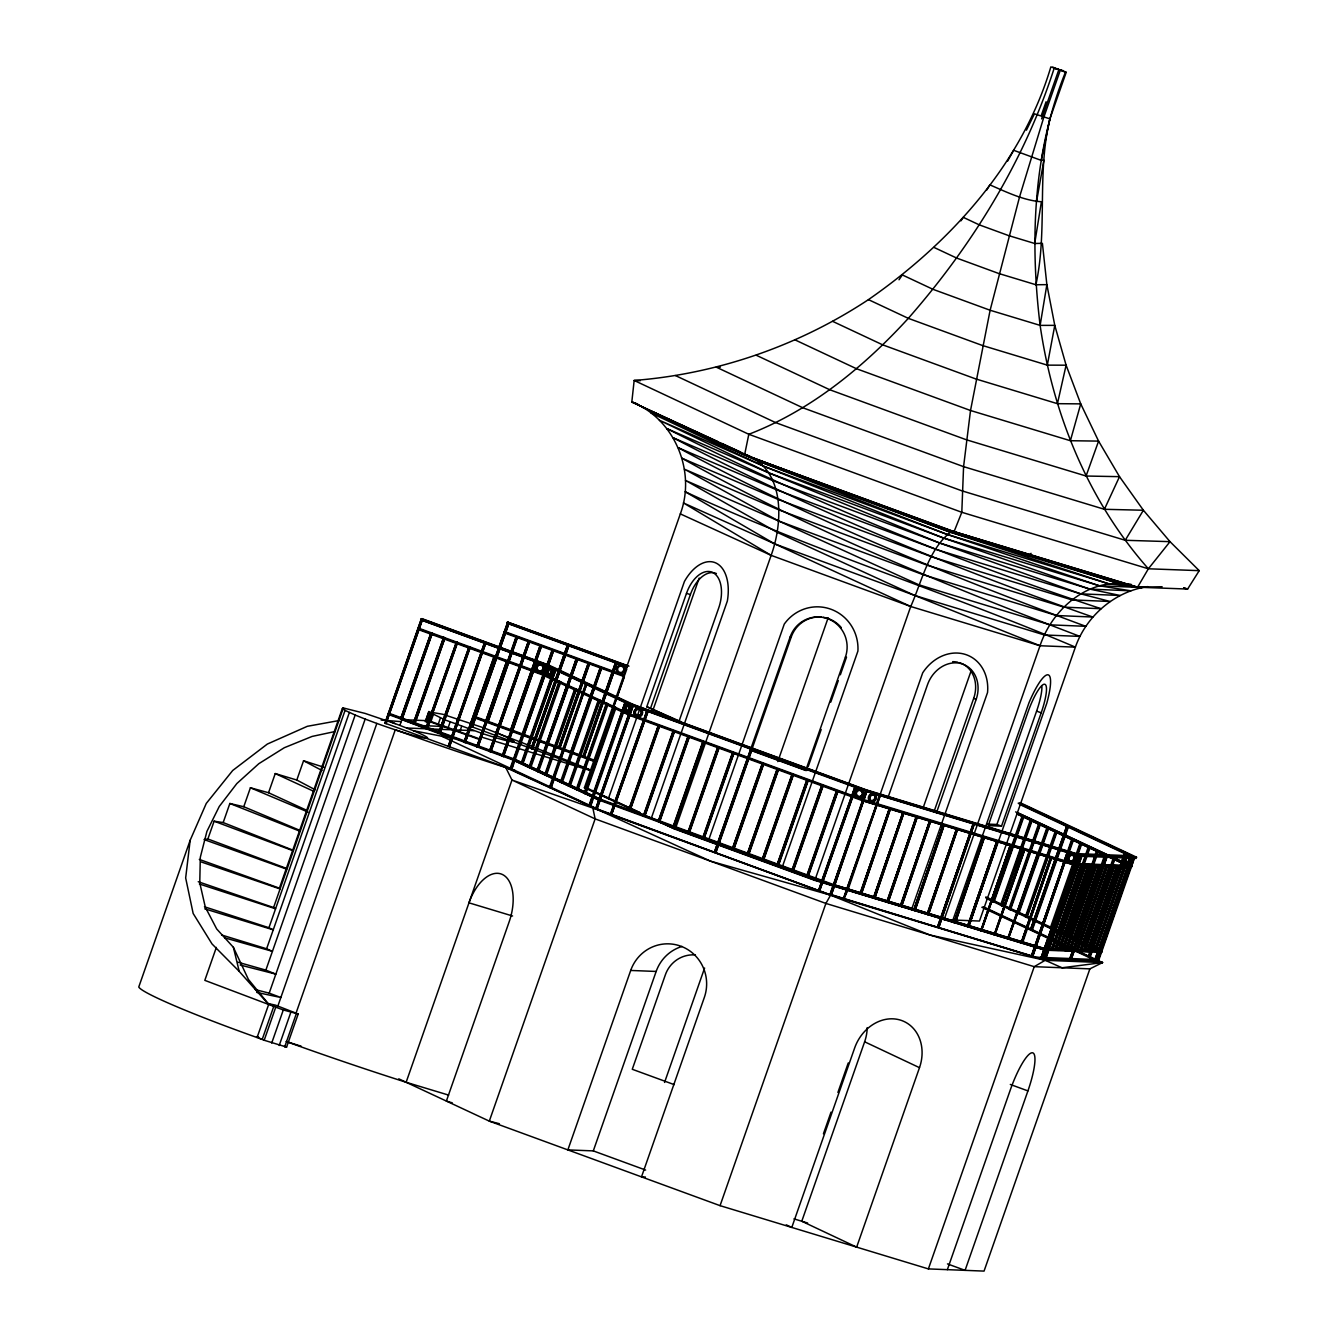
<?xml version="1.0" encoding="UTF-8"?>
<svg xmlns="http://www.w3.org/2000/svg" width="1338" height="1338" viewBox="0 0 1338 1338"><rect width="100%" height="100%" fill="white"/><g stroke="black" fill="none" stroke-linecap="round" stroke-linejoin="round"><path stroke-width="1.5" d="M342.411 708.32L279.425 888.164L280.094 888.967L200.884 861.839M1007.598 161.112L1013.652 150.291L1041.265 160.393L1049.895 118.865L1066.286 72.085L1050.848 66.9C1022.115 163.788 950.181 242.897 868.446 299.628C798.719 345.706 717.519 373.921 634.162 380.46L631.82 401.969L744.58 454.903L952.037 531.035L1137.584 587.198L1187.626 589.054L1199.233 570.657L1148.372 568.784C1088.446 501.081 1053.006 414.345 1040.128 325.385C1029.825 240.79 1033.153 152.03 1065.433 72.235L1052.789 67.151M1078.846 856.855L1078.277 859.464M190.163 840.247L185.664 877.945L193.157 913.469L212.04 943.959L239.218 971.388L268.654 1004.47L273.788 1006.343L262.198 1039.425L257.063 1037.552A139.52 9.249 19.3 0 1 138.767 986.992L190.163 840.247L206.269 803.436L232.712 770.487L267.332 744.062L307.339 726.3L339.451 720.48M513.641 741.503L511.651 741.653A45.174 2.994 19.3 0 1 482.232 733.458L445.019 719.911L428.628 711.816L442.627 714.241L483.085 727.638A45.174 2.994 19.3 0 1 513.809 741.185L511.651 741.653M934.008 247.43L956.72 258.083L998.934 273.554L1035.913 284.743C1047.771 230.103 1036.682 173.589 1049.895 118.865L1034.425 113.83L1026.413 130.187M960.968 220.82L963.26 217.341L979.182 224.817L1008.768 235.639L1034.692 243.483L1041.416 201.754C1023.486 200.483 1006.327 191.953 989.886 184.878L986.591 190.213M899.019 279.776L902.314 274.926L933.038 289.343L990.12 310.249L1040.128 325.385L1046.868 284.643L1042.402 243.349L1034.692 243.483M1129.489 863.646L1130.326 860.752M1036.482 201.938L1043.924 160.175L1041.265 160.393M868.446 299.628L908.318 318.344L982.427 345.488L1047.32 365.14L1054.779 325.368L1046.868 284.643L1035.913 284.743M832.637 321.354L882.745 344.87L975.87 378.972L1057.438 403.675L1066.102 365.19L1054.779 325.368L1040.128 325.385M795.14 339.936L856.504 368.736L970.518 410.498L1070.383 440.72L1080.736 403.875L1066.102 365.19L1047.32 365.14M985.855 896.912L1102.077 951.151L1101.626 952.422L1044.995 950.181L814.809 880.387L675.222 829.242L584.405 787.781L680.323 513.892C696.329 471.327 674.569 418.744 631.82 401.969L637.724 403.959M650.92 817.903L675.222 829.242L771.14 555.354C783.148 522.238 785.172 470.173 746.119 454.686M1078.144 859.866C1076.137 871.339 1083.931 847.456 1077.659 860.97M1131.262 861.973C1129.272 873.196 1137.451 848.509 1129.874 864.448M1131.396 861.572L1131.915 858.645L1130.978 859.397M598.069 700.844L599.809 701.48L570.055 786.476L568.299 785.841L598.504 699.573L599.357 700.527M607.469 703.571L577.263 789.838L576.193 789.52L606.398 703.253L608.154 703.888L577.932 790.156L576.862 789.838L606.934 703.42M615.363 707.25L585.141 793.518M623.709 711.883L622.17 710.612L625.264 701.798L627.02 702.433L590.627 806.329L588.887 805.677L622.17 710.612M207.875 838.976L287.034 868.613L286.148 868.981L204.062 839.545L207.875 838.976L214.113 821.198L223.178 822.569L293.106 850.232M223.178 822.569L229.852 803.486L243.767 806.73L299.444 830.196M243.767 806.73L250.407 787.764L268.537 792.732L307.238 810.56M268.537 792.732L275.243 773.565L296.802 780.037L315.216 789.771M216.355 947.404L204.814 980.353L268.654 1004.47L257.063 1037.552M296.802 780.037L303.559 760.753L323.88 767.243M199.379 884L275.578 908.786L273.588 907.532L343.314 707.953L365.224 713.455L395.312 723.691M204.731 908.82L273.253 929.843L268.938 927.736L345.07 710.378L342.394 708.555L343.314 707.953M224.567 937.804L272.434 951.335L266.613 948.776L349.369 712.485M237.93 962.206L265.861 970.117L355.172 715.044L345.07 710.378M255.307 989.602L269.189 993.147L365.174 719.075L355.172 715.044M268.654 1004.47L268.135 1003.55L275.511 1005.156L298.19 1014.003L286.6 1047.085L264.188 1040.262L275.762 1007.18L268.135 1003.55L248.4 979.416L233.397 947.321L216.689 928.957L205.316 907.164L199.763 882.896L200.315 857.273L206.905 831.416L219.265 806.463L236.843 783.55L258.836 763.68L284.308 747.725L312.072 736.435L335.169 731.501M277.568 1006.895L376.831 723.44A45.174 2.994 19.3 0 0 425.116 738.208L427.14 738.308A45.174 2.994 19.3 0 0 413.475 730.732L390.362 721.717M271.714 1043.038L283.305 1009.956L298.19 1014.003M1020.476 802.85L1136.547 857.206L1136.129 858.411L1079.231 856.169L866.388 791.444L630.599 705.159L545.469 665.488L420.667 619.845L421.972 618.658L548.346 664.886L633.493 704.557L866.154 789.805L1076.237 853.577L1132.366 855.802L1095.755 961.119L1132.433 857.24L1131.195 856.788L1127.884 866.238M421.972 618.658L420.667 619.845M279.207 1045.496L290.798 1012.398M296.166 1012.782L395.262 729.829L425.701 740.633A235.388 15.604 19.3 0 0 505.764 767.56L515.281 770.604M284.659 1046.968L296.25 1013.886M400.564 718.974L431.07 632.707L400.564 718.974L402.102 719.426L432.308 633.158L430.786 632.707M401.801 719.426L432.308 633.158M399.995 725.096L401.902 719.66L450.371 737.874M413.258 723.607L443.764 637.356L445.002 637.808L414.78 724.075L413.258 723.607L443.614 637.356M414.496 724.059L445.002 637.808M425.434 721.182L428.846 711.448M425.367 721.801L428.796 712M426.705 722.671L430.083 713.003M456.158 641.989L457.68 642.441L427.19 728.708L425.952 728.257L456.459 641.989L455.706 643.244M426.103 728.257L456.459 641.989M427.625 727.437L425.952 728.257M427.173 728.708L457.395 642.441M430.552 722.553L433.278 714.776M438.362 723.908L440.419 718.004M468.852 646.622L470.374 647.09L440.169 733.358L438.63 732.889L469.136 646.639L439.081 731.635M439.868 733.341L470.09 647.074M448.18 727.638L450.153 721.968M459.804 731.618L461.66 726.317M627.104 666.291L507.637 622.672L465.256 742.623L464.018 742.172L494.224 655.904L495.746 656.373M494.525 655.921L464.453 740.918M627.204 667.16L507.002 623.257L507.42 622.053L628.977 666.14M465.239 742.623L507.269 623.274L508.808 623.725L472.331 727.002L508.808 623.725M507.002 623.257L508.273 622.07M506.918 660.554L508.44 661.005L477.934 747.273L476.696 746.821L506.918 660.554L476.846 746.821M515.966 637.122L486.647 720.864L488.186 721.333L517.505 637.59L515.966 637.122L517.505 637.59M516.267 637.139L486.831 720.881M477.934 747.273L508.156 661.005M517.204 637.574L488.186 721.333M489.39 751.454L528.293 641.521L529.53 641.972L490.929 751.923L489.691 751.471M528.293 641.521L489.825 750.2M490.628 751.906L520.833 665.638L519.596 665.187M529.53 641.972L500.195 725.714L498.974 725.263M540.017 645.903L510.681 729.645L512.22 730.113L541.539 646.371L540.017 645.903L510.832 729.645L512.22 730.113M511.919 730.096L541.238 646.354M503.305 756.555L536.689 662.093L503.606 756.555L502.084 756.104L535.468 661.641L532.29 669.836L533.812 670.288M545.469 665.488L545.887 664.284L421.085 618.641M546.372 665.019L633.426 705.327L597.049 809.206L509.979 768.915L546.372 665.019L548.112 665.672L547.041 665.337M542.977 675.172L543.429 673.9L545.034 674.469M510.664 769.233L552.326 650.301M388.037 714.341L514.009 760.369L511.735 769.551L553.564 650.753L524.245 734.495L522.857 734.044M514.009 760.369L599.14 800.04L599.591 798.769L514.444 759.098L543.228 677.379M544.934 672.512L547.443 665.354M287.804 1042.101A235.388 15.604 19.3 0 0 396.617 1079.231L406.133 1082.275L511.969 780.037L505.764 767.56L710.528 861.154L830.58 895.155L1045.179 960.299L1062.054 967.775L1102.545 962.574L983.664 906.896M521.937 762.677L554.785 668.866M554.936 669.017L522.088 762.827L523.158 763.162L556.006 669.335L522.472 762.844L521.402 762.509L554.25 668.699L556.006 669.335M532.725 748.962L531.203 748.494L567.362 645.2L568.901 645.669L532.424 748.946L568.901 645.669M554.802 681.962L531.203 748.494M556.173 678.065L564.051 654.683M564.502 653.412L567.663 645.217M529.831 766.356L559.15 682.614M529.965 766.507L559.736 681.51M530.366 766.523L559.685 682.781M537.274 771.29L576.076 659.065L577.598 659.534L547.978 743.259L546.74 742.807L576.226 659.082M537.424 771.457L567.63 685.19L568.7 685.508L538.495 771.775L536.739 771.14L566.944 684.872L567.797 685.825M537.809 771.457L567.58 686.461M547.978 743.259L577.598 659.534M575.373 688.702L545.302 775.12L546.372 775.455L576.594 689.187L574.838 688.552L544.633 774.819L545.703 775.137L575.909 688.869M588.235 663.464L558.766 747.189L560.003 747.641L589.623 663.916L588.084 663.464L558.766 747.189L559.685 747.44M560.003 747.641L589.322 663.916M586.345 683.567L550.119 787.614L551.189 787.931L586.88 683.735L583.803 692.549M551.189 787.931L553.598 778.816M554.032 777.545L583.351 693.803M570.791 751.588L572.313 752.04L570.791 751.588L600.11 667.846L601.648 668.314L561.927 781.225M600.411 667.863L560.405 782.161L561.475 782.496M591.162 696.061L561.09 782.479L562.161 782.797L592.366 696.529L590.627 695.894M572.012 752.04L601.347 668.298M568.985 786.159L599.039 699.741M570.49 782.947L599.14 701.162M583.719 756.204L615.447 662.762L582.95 755.97L584.338 756.438L616.985 663.23L615.447 662.762M606.85 704.206L607.703 705.159M594.825 760.352L594.674 761.64M595.51 758.412L609.141 719.459M612.553 709.725L624.144 676.627M624.595 675.356L626.886 668.783M595.661 758.412L600.428 744.781M603.154 737.004L609.442 719.476M612.704 709.725L624.445 676.627M584.606 793.35L614.828 707.083M584.756 793.518L614.744 707.869M615.597 708.839L585.827 793.835L584.07 793.2L614.293 706.932L616.032 707.568L615.597 708.839L613.841 708.187M589.422 805.844L591.881 798.803M592.951 795.776L625.047 702.4L626.803 703.035M589.556 805.994L625.933 702.116M592.416 798.953L590.627 806.329M625.548 704.357L593.487 795.926L592.416 795.608M630.599 705.159L631.034 703.955L545.887 664.284M598.354 799.84L598.788 798.585L513.658 758.897L513.207 760.168L598.354 799.84L833.089 885.84L833.524 884.585L1045.43 948.91L1102.077 951.151M632.188 704.875L595.661 808.754L829.894 894.57L866.054 791.276M596.748 809.206L633.493 704.557M608.355 798.719L684.42 581.495A41.796 24.419 -73.4 0 1 715.813 562.947A41.796 24.419 -73.4 0 1 727.337 601.08L651.271 818.321M646.789 706.715L686.478 593.386A30.088 17.578 -73.4 0 1 712.502 572.396A30.088 17.578 -73.4 0 1 718.673 608.088L678.985 721.416L646.789 706.715L680.992 721.717M610.663 814.206L613.757 805.392M613.975 804.757L647.057 710.311L648.278 710.762L611.6 814.641L610.379 814.19L647.057 710.311M611.6 814.641L648.278 710.762M650.686 707.886L690.391 594.54A30.088 17.578 -73.4 0 1 716.399 573.55M652.977 710.093L699.205 578.066M628.542 810.192L658.313 725.196L659.534 725.648L629.763 810.644M658.597 725.196L628.827 810.209L630.064 810.661L659.835 725.648M643.394 815.628L673.165 730.632L674.402 731.083L644.632 816.096M673.466 730.648L643.578 815.979L644.832 816.381L674.687 731.1M658.246 821.08L688.016 736.084L689.254 736.536L659.483 821.532M688.317 736.084L658.547 821.097L659.785 821.549L689.555 736.536M673.114 826.516L702.885 741.52L704.106 741.971L674.352 826.968M703.169 741.536L673.415 826.533L674.636 826.984L704.407 741.988M645.418 1177.039L641.504 1176.871L704.34 997.429A40.123 39.12 -87.7 0 0 680.758 946.167A40.123 39.12 -87.7 0 0 630.7 970.451L567.864 1149.894L593.303 1150.897L645.635 1170.064M687.966 831.968L717.737 746.972L718.974 747.424L689.204 832.42M718.038 746.972L688.267 831.985L689.505 832.437L719.275 747.424M702.835 837.404L732.588 752.408L733.826 752.859L704.056 837.856M593.303 1150.897L656.155 971.455A40.123 39.12 -87.7 0 1 682.029 946.451M732.889 752.424L703.119 837.421L704.357 837.872L734.127 752.876M708.187 841.334L784.269 624.093A41.796 40.759 -87.7 0 1 830.998 609.258A41.796 40.759 -87.7 0 1 857.909 651.088L781.827 868.312M714.375 852.306L751.053 748.41L752.291 748.879L715.914 852.758L714.375 852.306L790.156 636.921A30.088 29.336 -87.7 0 1 827.704 618.708A30.088 29.336 -87.7 0 1 845.399 657.159L805.693 770.487L750.467 750.25M715.613 852.758L791.26 636.955A30.088 29.336 -87.7 0 1 821.315 617.086M732.538 848.292L762.309 763.296L763.546 763.747L733.776 848.744M762.392 763.931L732.772 847.656M734.077 848.76L763.847 763.764M664.551 1082.442L704.608 968.026M777.796 761.59L828.172 617.738M747.407 853.744L777.161 768.731L778.398 769.183L748.628 854.196M777.462 768.748L747.624 853.109M748.929 854.196L778.699 769.199M762.259 859.18L792.029 774.184L793.267 774.635L763.496 859.632M762.627 858.561L792.33 774.2M763.797 859.648L793.551 774.652M808.185 766.624L821.181 729.494M830.764 702.132L838.29 680.641M840.348 674.787L846.502 657.192L845.399 657.159M777.11 864.632L806.881 779.619L808.119 780.071L778.348 865.084M777.495 863.997L807.182 779.636M778.649 865.084L808.42 780.087M1041.299 115.419L1046.082 101.772M1041.616 118.865L1058.876 69.593M791.979 870.068L821.749 785.072L822.97 785.523L793.217 870.52M822.034 785.088L792.28 870.085L793.501 870.536L823.271 785.54M806.831 875.52L836.601 790.507L837.839 790.959L808.068 875.972M836.902 790.524L807.132 875.52L808.369 875.972L838.123 790.975M814.809 880.387L910.726 606.499C922.133 580.993 928.622 548.179 952.037 531.035L1137.584 587.198L1162.12 586.73M852.992 796.428L856.303 786.978L855.066 786.527L821.683 880.956L823.004 882.06M855.066 786.527L818.538 890.406L819.609 890.857L852.473 797.047M819.609 890.857L856.303 786.978M398.757 1078.829L489.307 1121.127L720.061 1205.655L825.897 903.434L830.58 895.155L598.454 809.44L441.557 736.168M1136.547 857.206L1079.649 854.965L866.807 790.34L830.212 894.721L866.154 789.805M862.843 800.843L863.294 799.572L628.559 713.572L628.124 714.843L862.843 800.843L1074.765 865.168L1131.396 867.409L1131.848 866.154L1075.2 863.913L863.077 799.405M843.325 898.651L879.501 795.357M844.696 897.062L847.824 890.322M887.813 798.067L927.502 684.721A30.088 25.338 -64.7 0 1 961.738 663.782A30.088 25.338 -64.7 0 1 976.138 699.49L936.449 812.835M859.832 893.918L889.603 808.905M873.262 897.982L903.033 812.986M903.117 815.11L874.684 898.467L903.802 813.17M886.693 902.063L916.463 817.066M923.036 808.135L971.338 670.204M900.123 906.144L929.893 821.147M929.977 823.271L901.544 906.629L930.663 821.315M934.008 811.681L973.696 698.336A30.088 25.338 -64.7 0 0 959.296 662.628M823.439 1133.788L831.015 1112.146M837.906 1092.46L848.242 1062.941M867.208 1027.617A40.123 33.785 -64.7 0 1 864.632 1041.8L801.78 1221.243L856.655 1247.133L919.49 1067.674A40.123 33.785 -64.7 0 0 900.29 1020.058A40.123 33.785 -64.7 0 0 854.648 1047.989L791.795 1227.431L786.292 1224.839M911.479 909.74L987.544 692.515A41.796 35.189 -64.7 0 0 965.049 654.332A41.796 35.189 -64.7 0 0 922.702 672.83L843.642 898.802L879.819 795.508M913.553 910.225L943.323 825.228M943.407 827.336L914.975 910.71L944.093 825.395M926.983 914.306L956.754 829.292M937.336 927.184L973.512 823.907M1124.823 583.753C1085.804 579.521 1051.718 610.412 1040.027 645.752L944.11 919.641L968.679 920.611M952.924 919.992L1028.989 702.768A41.796 8.814 -69.9 0 1 1047.788 674.787A41.796 8.814 -69.9 0 1 1046.717 703.47L970.652 920.695L979.466 921.046L1075.384 647.14C1086.255 615.932 1114.805 591.363 1147.686 586.613M953.843 922.451L983.614 837.454M987.411 824.091L996.91 824.476L1036.599 711.13A30.088 6.339 -69.9 0 0 1041.867 686.461M1001.51 826.165L1041.198 712.82A30.088 6.339 -69.9 0 0 1044.476 684.22A30.088 6.339 -69.9 0 0 1027.902 712.301L988.213 825.63L1001.51 826.165L996.91 824.476M967.274 926.532L997.044 841.535M980.704 930.612L1010.474 845.599M982.594 927.569L1011.244 845.783L981.473 930.78M1022.684 816.682L992.913 901.678L993.983 902.013L1023.754 817L1022.015 816.364L992.244 901.36L993.314 901.695L993.766 900.424M995.807 894.587L1023.085 816.698M993.448 901.845L1023.219 816.849M994.134 934.693L1023.905 849.68M996.024 931.649L1024.674 849.864L994.903 934.861M1038.556 824.108L1008.785 909.121L1010.525 909.756L1040.295 824.743L1039.225 824.425L1009.454 909.422M1010.307 908.168L1039.626 824.442M1009.989 909.589L1039.76 824.593M1007.581 938.758L1037.335 853.761M1046.818 827.988L1007.899 938.925L1037.669 853.912M1009.454 935.73L1038.756 854.246M1047.888 828.306L1008.334 938.942M1018.251 913.469L1048.022 828.456M1055.08 831.851L1025.326 916.865L1026.397 917.182M1026.53 917.333L1056.167 832.186M1021.011 942.838L1050.765 857.842M1030.511 929.542L1066.888 825.646L1068.627 826.299L1032.25 930.178L1030.511 929.542L1066.888 825.646M1031.581 929.877L1034.675 921.062M1063.76 838.006L1035.11 919.791L1034.04 919.474M1064.663 835.43L1063.359 835.732M1065.449 833.156L1067.958 825.981M1031.715 930.027L1068.092 826.131M1031.347 955.733L1067.523 852.44M1068.209 851.604L1072.29 839.913M1067.707 854.263L1036.298 946.133M1068.744 851.754L1072.708 839.93M1069.279 851.921L1073.377 840.247L1071.621 839.595L1031.682 955.884L1067.189 852.289M720.061 1205.655L928.388 1268.909L1034.241 966.672L1045.179 960.299L1102.545 962.574L1089.885 968.863L1034.241 966.672L825.897 903.434L595.142 818.889L511.969 780.037L592.868 808.068L830.58 895.155L930.061 935.045L1045.179 960.299L829.209 893.985M1074.431 861.321L1051.334 928.957M1075.785 857.424L1080.569 843.793M1041.967 958.995L1078.428 855.718L1042.269 959.012L1040.73 958.543L1077.408 854.664M1077.558 853.544L1080.97 843.793M1040.73 958.543L1073.879 864.733M1074.33 863.478L1075.484 860.183M1076.337 857.574L1081.104 843.944M829.56 894.42L1041.349 958.761L1077.726 854.882L866.271 790.674L631.904 704.858L595.811 808.754M1052.32 927.853L1074.146 865.535M1076.873 857.742L1081.639 844.111L1079.9 843.475L1050.129 928.472L1051.2 928.806M1079.231 856.169L1079.649 854.965M1044.928 958.911L1081.104 855.618L1082.024 855.852L1045.547 959.129L1044.326 958.677L1077.174 864.866M1079.917 857.039L1077.608 863.595L1078.846 864.047M1044.326 958.677L1077.475 864.883L1078.696 865.335M1045.547 959.129L1081.723 855.852M1051.735 948.759L1080.368 866.974M1052.053 948.976L1081.372 865.234M1052.671 949.194L1088.162 847.355L1089.249 847.673L1059.612 932.82M1082.291 865.469L1052.973 949.211L1051.434 948.742L1080.753 865.017L1081.99 865.469M1084.633 865.168L1055.314 948.893L1056.552 949.344L1085.871 865.619L1084.349 865.151L1055.013 948.893L1056.251 949.344L1085.57 865.602M1055.632 949.11L1084.967 865.385M1088.229 865.301L1058.91 949.043L1060.131 949.495L1089.466 865.753L1087.928 865.301L1058.609 949.027L1059.847 949.478L1089.165 865.753M1059.228 949.261L1088.547 865.519M947.354 1269.662L1010.207 1090.202A40.123 8.463 -69.9 0 1 1032.284 1052.772A40.123 8.463 -69.9 0 1 1027.918 1090.905L965.083 1270.347L947.471 1263.908M1096.441 851.219L1066.67 936.215L1068.41 936.868L1098.18 851.854L1097.11 851.537L1062.807 949.395M1091.808 865.452L1062.489 949.177L1063.727 949.629L1093.046 865.903L1091.507 865.435L1062.188 949.177L1063.426 949.629L1097.645 851.704M1067.741 936.55L1092.059 867.124M1093.43 863.227L1097.511 851.553M1095.404 865.586L1066.068 949.328L1067.306 949.779L1096.625 866.037M1066.386 949.545L1095.722 865.803M1069.664 949.462L1098.983 865.736L1100.221 866.188L1070.885 949.913M1069.982 949.679L1099.301 865.954M1104.017 857.039L1074.932 940.096L1076.689 940.731M1075.601 940.413L1104.686 857.357M1078.512 933.322L1091.457 896.309M1107.128 856.855L1070.952 960.132L1069.413 959.68L1105.589 856.387M1072.19 952.639L1069.413 959.68M1073.026 950.248L1105.89 856.404M1070.032 959.898L1106.208 856.604M1106.827 856.838L1070.952 960.132M1105.857 866.004L1076.538 949.746L1078.06 950.197L1107.396 866.472M1076.822 949.746L1106.158 866.02M1077.157 949.963L1106.476 866.221M1077.759 950.197L1107.095 866.455M1109.436 866.138L1080.117 949.88L1081.355 950.331L1110.674 866.589L1080.736 950.114M1080.418 949.896L1109.737 866.154L1110.975 866.606M1107.513 874.55L1083.211 943.976L1084.282 944.294M1110.925 864.816L1112.982 858.963L1114.721 859.598L1084.951 944.611L1083.88 944.277M1081.656 950.348L1113.651 859.28M1084.416 944.444L1114.052 859.297M1130.041 866.957L1113.032 866.288L1083.696 950.03L1085.235 950.482L1114.554 866.756L1113.333 866.305M1083.997 950.03L1112.647 868.245M1084.315 950.248L1113.651 866.506M1084.934 950.482L1114.27 866.74L1113.032 866.288M1087.593 950.181L1116.912 866.439L1118.15 866.89L1088.814 950.632L1087.292 950.164L1116.611 866.422L1117.849 866.873L1088.53 950.616M1087.911 950.398L1117.23 866.656M1088.396 956.653L1124.773 852.758L1126.529 853.393L1090.136 957.289L1088.396 956.653L1124.773 852.758M1091.172 950.315L1120.491 866.589L1121.729 867.041M1089.466 956.971L1092.561 948.174M1093.681 944.963L1122.314 863.161L1121.244 862.843M1089.6 957.122L1092.912 947.689M1093.815 945.096L1125.977 853.243M1092.109 950.766L1121.428 867.024L1120.207 866.572L1090.871 950.315L1092.41 950.766M1094.752 950.465L1124.087 866.723M1095.086 950.682L1124.405 866.94M1095.688 950.9L1125.024 867.158M1089.885 968.863L984.049 1271.1L928.388 1268.909M1096.056 961.136L1094.517 960.667L1097.612 951.853L1099.134 952.322M1097.896 951.87L1094.517 960.667M1098.347 950.599L1127.666 866.873M1095.136 960.901L1131.513 857.006M1134.574 857.875L1098.414 961.169L1097.327 960.835L1129.74 866.087M1132.834 857.24L1134.122 856.956M1097.327 960.835L1130.409 866.388M1131.195 864.114L1133.503 857.558M1130.811 866.405L1097.862 961.002L1041.349 958.761M1133.905 857.558L1131.697 866.087M756.254 355.239L829.794 389.759L966.404 439.784L1086.071 476.027L1098.582 441.105L1080.736 403.875L1057.438 403.675M482.232 733.458L479.907 739.646L426.805 720.647M720.296 367.214L716.265 367.147L802.8 407.772L963.577 466.644L1104.402 509.293L1119.505 476.663L1098.582 441.105L1070.383 440.72M1137.584 587.198L1148.372 568.784L1170.014 541.656L1143.388 510.246L1119.505 476.663L1086.071 476.027M675.473 375.577L775.739 422.657L962.039 490.879L1125.225 540.284L1143.388 510.246L1104.402 509.293M1077.341 861.588L1076.538 862.441M1028.203 556.257L1031.08 553.313M504.409 631.486L624.11 675.188M623.675 676.443L503.958 632.74L505.195 633.192M474.773 716.482L594.34 760.185M474.338 717.753L595.678 762.008M418.393 628.074L544.215 674.101M417.657 629.328L543.78 675.356M538.495 672.094L538.779 672.111A4.365 4.265 -88.4 0 0 542.643 664.417M1125.225 540.284L1170.014 541.656L1199.233 570.657M640.266 380.694L634.162 380.46L748.812 434.281L961.805 512.287L1148.372 568.784M1131.246 584.806L1109.102 583.92L946.602 534.213L764.065 466.377L659.417 420.266L768.999 472.966L939.644 543.011L1080.652 593.838L1110.222 601.498L1071.922 599.892L931.649 556.809L777.913 499.358L681.962 458.232C808.737 529.932 944.16 584.371 1079.917 636.403L1044.46 634.981L914.724 595.46L774.635 543.847L683.417 502.937L771.14 555.354L910.726 606.499L1040.027 645.752L1075.384 647.14C946.484 592.232 812.317 550.62 685.14 491.715L774.635 543.847L910.726 606.499M790.156 636.921L791.26 636.955M565.74 653.864L564.787 653.429M616.985 663.23L584.338 756.438M612.871 670.974L613.808 671.425M532.725 668.565L533.962 669.017M612.286 672.245L613.373 672.68M531.838 671.091L502.369 756.104M388.472 713.07L514.444 759.098M475.425 718.188L474.488 717.753M401.015 717.703L402.253 718.155M403.942 719.744L428.846 720.73L480.125 739.061M385.093 723.156L420.968 619.845L547.911 666.09L625.498 702.233M471.394 726.567L472.632 727.019M419.714 725.514L444.751 726.517M406.735 728.006L426.671 728.809M428.896 728.892L473.97 730.665M534.732 738.425L535.969 738.877M534.28 739.68L535.518 740.131M546.74 742.807L548.279 743.276M857.792 797.565L858.076 797.565A4.365 4.248 -87.7 0 0 863.512 794.939A4.365 4.248 -87.7 0 0 860.953 789.37M584.405 787.781L586.613 787.865M590.125 789.52L584.94 787.798M1093.882 855.517L1100.756 855.768M1127.783 856.838L1132.232 857.022M1130.627 859.565A4.365 2.392 -73.2 0 0 1130.71 857.457L1130.978 857.39M1131.915 857.825L1130.694 857.374M1128.402 865.619L1074.029 863.462L1075.267 863.913M1078.461 864.482L1106.727 865.602M1112.781 865.837L1130.945 866.556M1079.917 864.984L1104.987 865.97M821.917 880.32L823.221 881.424M821.766 881.608L818.672 890.422M833.741 884.652L1044.326 948.458L1100.722 950.699M1056.769 949.796L1044.66 949.328L833.206 885.12L598.822 799.304M1060.8 949.963L1101.174 951.552M834.862 886.274L1043.874 949.729L1058.509 950.315M1064.764 950.565L1091.925 951.636M1037.535 957.239L1093.213 959.43L1102.545 962.574L1098.615 961.353M630.7 970.451L656.155 971.455M256.545 1036.632L258.485 1036.749M1131.011 584.288L1118.802 583.519L949.528 531.905L758.278 461.125L651.021 412.99L764.065 466.377L943.29 537.943L1089.868 589.121L1120.207 595.494L1080.652 593.838L935.747 549.333L775.99 489.591L678.182 447.695C808.654 518.776 946.602 574.805 1085.77 626.318L1049.962 624.846L918.905 584.806L778.465 520.9L685.474 480.409L777.094 532.29L914.724 595.46L1040.027 645.752M381.146 720.061L401.166 721.65M1128.352 584.622L1118.802 583.519L952.037 531.035M413.475 730.732L454.234 738.626L434.733 731.133M256.779 992.428L280.846 997.512L269.189 993.147M1183.879 588.185L1187.626 589.054L1183.678 587.716M1063.275 70.68L1054.11 68.422C1024.406 160.945 972.174 245.49 908.318 318.344C863.662 367.03 811.029 410.331 748.812 434.281L744.58 454.903L954.078 531.638L961.805 512.287L963.577 466.644L970.518 410.498L990.12 310.249L1019.573 196.82L1043.707 117.577L1060.148 70.646L1057.689 68.639M598.454 809.44L592.868 808.068L595.142 818.889L489.307 1121.127L499.409 1123.719M240.171 965.016L275.845 974.131L265.861 970.117M686.478 593.386L690.391 594.54M1067.757 826.583L1066.67 826.248L1068.426 826.901M587.566 684.053L585.81 683.417L549.433 787.296L550.503 787.63M547.66 675.874L548.731 676.208M551.172 677.513L552.243 677.831M544.583 675.74L542.843 675.105L628.91 715.044L629.362 713.773L543.278 673.834M551.841 677.831L552.929 678.149M550.721 678.784L551.808 679.102M551.407 679.102L552.477 679.42M1063.794 834.46L1064.881 834.795M1064.463 834.778L1065.55 835.096M558.615 682.464L560.371 683.099M1064.028 836.049L1065.098 836.367M566.509 686.126L568.265 686.779M574.403 689.806L576.143 690.441M583.401 692.532L584.472 692.867M582.281 693.485L584.037 694.121M590.175 697.165L591.245 697.483M590.861 697.483L591.931 697.8M599.19 699.891L600.26 700.209M605.947 704.524L607.034 704.842M1122.365 861.889L1123.435 862.207M621.735 711.866L622.806 712.201M622.404 712.184L623.491 712.502M1121.913 863.161L1122.983 863.478M1129.506 866.706L1131.262 867.359M993.348 900.407L994.435 900.742M1001.627 904.287L1002.697 904.622M1009.889 908.168L1010.976 908.485M513.508 758.847L515.264 759.482M1018.168 912.031L1019.238 912.365M513.073 760.101L514.829 760.737M1025.761 915.593L1027.517 916.229M1034.709 919.775L1035.779 920.109M537.19 769.868L538.93 770.504M1034.257 921.046L1035.344 921.364M1042.302 923.337L1044.058 923.973M545.068 773.548L546.824 774.184M1041.867 924.608L1043.607 925.244M552.962 777.227L554.718 777.863M1059.512 931.399L1060.582 931.716L1089.918 847.991L1088.831 847.656L1059.06 932.67L1060.148 932.987M552.527 778.482L554.266 779.134M561.525 781.208L562.596 781.543M1058.391 932.352L1059.479 932.67M1067.105 934.961L1068.861 935.596M568.734 784.57L570.49 785.222M576.628 788.249L577.698 788.584M1075.384 938.824L1077.123 939.477M577.314 788.567L578.384 788.885M509.979 768.915L511.735 769.551M584.522 791.929L586.278 792.564M1084.315 943.022L1085.402 943.34M1091.925 946.568L1092.995 946.903M593.085 795.926L594.156 796.244M591.965 796.879L593.721 797.515M1091.474 947.839L1093.23 948.475M1100.187 950.448L1101.943 951.084M1100.421 952.02L1101.492 952.355M1096.658 960.533L1097.745 960.851M512.588 915.995L468.969 902.832A40.123 22.044 -73.2 0 1 502.319 874.45A40.123 22.044 -73.2 0 1 509.226 921.614L446.374 1101.074L452.277 1102.847M406.133 1082.275L448.631 1095.103M640.885 708.638L871.69 792.815M875.654 794.019L1075.819 854.781M1074.431 864.315L862.96 800.124L628.743 714.308L543.596 674.636L418.025 628.693M862.642 800.676L1074.815 865.184M832.019 885.204L814.022 879.735L678.082 829.945L666.692 824.743M836.016 886.408L846.001 889.452M849.998 890.656L939.978 917.985M301.201 1046.216L286.115 1041.499M793.936 1218.868L807.634 1223.016M480.944 736.904L590.326 770.554M221.59 934.978L266.613 948.776M204.463 906.763L268.938 927.736M198.241 881.725L273.588 907.532M199.295 859.414L279.425 888.164M507.42 622.053L627.622 665.956M507.838 623.274L626.619 666.642M504.326 632.121L623.792 675.74M474.555 717.118L594.039 760.737M471.244 726.567L590.727 770.186M1036.599 711.13L1041.198 712.82M507.286 623.274L508.507 623.725M1132.132 857.223L1130.894 856.772L1098.046 950.599L1099.585 951.05M553.263 650.753L552.025 650.301L510.514 769.082L384.943 723.139L421.319 619.26L546.908 665.187M527.992 641.521L529.229 641.972M1127.817 865.586L1129.339 866.054M1127.365 866.857L1128.603 867.308M1077.123 854.648L1078.027 854.882M1103.014 864.616L1104.251 865.067M1102.713 864.599L1103.95 865.05M1102.562 865.87L1103.8 866.322M1102.278 865.853L1103.499 866.305M1076.153 863.545L1077.391 863.997M631.034 703.955L866.807 790.34M636.972 707.2L629.278 704.005M751.571 750.3L806.814 770.537M747.457 757.843L748.678 758.312M851.453 795.959L852.691 796.411M559.067 747.206L560.304 747.658M1073.243 949.612L1074.481 950.064M1072.942 949.595L1074.18 950.047M1072.507 950.866L1073.745 951.318M1047.855 948.609L1049.076 949.06M1044.259 948.458L1045.798 948.926M1047.403 949.863L1048.942 950.331M1043.824 949.729L1045.346 950.197M388.254 713.706L513.825 759.633L598.972 799.304M410.95 722.303L416.202 724.243M1044.61 958.694L1045.848 959.145M1041.031 958.56L1042.269 959.012M598.788 798.585L833.524 884.585M643.695 815.645L644.933 816.096M1010.307 1084.449L1027.918 1090.905M674.185 1084.616L632.272 1069.279L665.354 974.833A30.088 29.336 -87.7 0 1 695.409 954.947M376.831 723.44L365.174 719.075M275.762 1007.18L283.305 1009.956M214.113 821.198L293.273 850.834M229.852 803.486L299.779 831.166M258.635 1037.92L264.188 1040.262M250.407 787.764L307.991 812.049M680.323 513.892L771.14 555.354M589.339 789.42L615.413 801.328L591.931 790.357M628.709 807.399L617.32 802.181L639.715 812.668M632.506 809.122L640.099 812.601M655.302 819.525L662.895 823.004M631.82 401.969L718.021 441.724M721.767 443.447L740.499 452.093M275.243 773.565L313.945 791.41M546.841 665.939L547.225 665.956M586.278 684.32L586.68 684.337M1019.89 803.135L1132.366 855.802M1019.138 803.201L1128.586 854.464M1018.185 803.185L1124.907 853.159M1125.643 853.694L1124.556 853.36M1019.472 804.339L1131.948 857.006M1018.385 813.019L1109.152 855.517M1114.822 858.176L1128.068 864.381M1015.626 811.898L1128.603 864.816M1017.716 813.537L1127.165 864.783M1017.934 814.273L1125.726 864.766M1017.064 814.056L1105.573 855.5M1109.336 857.257L1130.175 867.024M1070.333 862.425L1069.664 862.124A4.365 3.646 -64.9 0 0 1073.394 854.33M986.073 897.647L1057.773 931.231M1061.552 933.004L1070.985 937.42M1080.418 941.835L1095.521 948.91M986.273 898.4L1095.956 949.763M982.761 907.097L1098.414 961.169M981.841 907.281L1093.196 959.43M973.696 698.336L976.138 699.49M1068.276 852.624L1032.769 956.218L1035.846 947.404M1022.868 942.052L1051.534 858.009L1021.764 943.022M848.259 889.051L880.253 795.541L844.077 898.818M834.828 884.97L866.823 791.46L831.299 895.055L834.394 886.241M864.632 1041.8L919.49 1067.674M303.559 760.753L321.973 770.471M284.509 1045.814L286.6 1047.085M233.397 947.321L239.218 971.388M499.275 733.943A362.815 24.051 19.3 0 1 525.433 743.978L533.895 747.273A362.815 24.051 19.3 0 1 589.054 769.4M952.656 661.674A30.088 25.338 -64.7 0 1 957.69 662.21M823.221 617.32A30.088 29.336 -87.7 0 1 841.284 627.606M552.126 668.398A4.365 2.408 -73.2 0 1 551.039 675.406A4.365 2.408 -73.2 0 1 547.543 673.265M547.677 672.178A4.365 2.408 -73.2 0 1 549.634 668.465M626.636 711.114A3.194 1.773 -73.2 0 1 627.689 705.745A3.194 1.773 -73.2 0 1 629.897 708.354M629.68 709.157A3.194 1.773 -73.2 0 1 627.02 711.415M629.512 704.306A4.365 2.408 -73.2 0 1 630.282 709.424A4.365 2.408 -73.2 0 1 626.636 712.502M625.732 711.448A4.365 2.408 -73.2 0 1 628.224 704.34M536.973 670.823A4.365 4.265 -88.4 0 1 539.465 663.715M1127.181 856.337A3.194 1.756 -73.2 0 1 1128.837 859.531A3.194 1.756 -73.2 0 1 1125.76 862.14A3.194 1.756 -73.2 0 1 1126.211 857.173M1129.573 856.939A3.194 1.756 -73.2 0 1 1129.857 857.407M1129.974 859.581A3.194 1.756 -73.2 0 1 1129.423 861.137M1128.536 862.291A3.194 1.756 -73.2 0 1 1128.034 862.625M1126.713 862.358A3.194 1.756 -73.2 0 1 1127.75 856.989M1129.891 861.689A4.365 2.392 -73.2 0 1 1126.713 863.746M1125.81 862.692A4.365 2.392 -73.2 0 1 1125.526 860.802M1125.659 859.715A4.365 2.392 -73.2 0 1 1126.964 856.705M1126.546 855.701A4.365 2.392 -73.2 0 1 1129.657 858.511A4.365 2.392 -73.2 0 1 1125.827 863.495A4.365 2.392 -73.2 0 1 1125.325 857.273M1133.671 858.461A4.365 0.886 -69.9 0 1 1131.446 865.151A4.365 0.886 -69.9 0 1 1130.577 863.378A4.365 0.886 -69.9 0 1 1133.386 857.892M1130.359 864.465A4.365 0.886 -69.9 0 1 1129.941 865.117M1129.088 865.502A4.365 0.886 -69.9 0 1 1129.974 860.986A4.365 0.886 -69.9 0 1 1132.149 857.441M1078.127 860.535A4.365 0.886 -69.9 0 1 1077.692 861.521M1077.241 862.358A4.365 0.886 -69.9 0 1 1076.07 861.471M1076.321 860.468A4.365 0.886 -69.9 0 1 1078.378 855.868M1068.794 861.705A4.365 3.646 -64.9 0 1 1071.571 853.778M875.604 795.458A4.365 3.663 -64.7 0 1 873.262 801.429A4.365 3.663 -64.7 0 1 868.379 799.07A4.365 3.663 -64.7 0 1 871.573 793.518M862.625 793.735A3.194 3.111 -87.7 0 1 857.976 796.244A3.194 3.111 -87.7 0 1 857.725 790.858A3.194 3.111 -87.7 0 1 862.575 792.899M855.668 795.341A4.365 4.248 -87.7 0 1 859.866 789.119M640.852 708.872A4.365 4.248 -87.7 0 1 639.179 716.75M638.075 716.8A4.365 4.248 -87.7 0 1 636.002 716.047M635.182 715.278A4.365 4.248 -87.7 0 1 637.674 708.17M422.206 620.297L386.03 723.59L422.206 620.297M484.406 643.06L448.23 746.353L484.406 643.06M485.644 643.511L449.468 746.805L485.644 643.511M559.067 681.193L529.296 766.189L531.052 766.825L560.806 681.828L559.067 681.193M889.285 808.754L860.167 894.068L889.285 808.754M890.355 809.089L861.254 894.403L890.355 809.089M902.715 812.835L873.597 898.149L902.715 812.835M916.145 816.916L887.027 902.23L916.145 816.916M917.232 817.234L888.114 902.548L917.232 817.234M929.576 820.98L900.457 906.294L929.576 820.98M943.006 825.061L913.887 910.375L943.006 825.061M956.436 829.142L927.318 914.456L956.436 829.142M957.523 829.476L928.405 914.791L957.523 829.476M973.178 823.74L937.67 927.351L973.178 823.74M974.265 824.074L938.741 927.669L974.265 824.074M983.296 837.304L954.178 922.601L983.296 837.304M984.383 837.621L955.265 922.936L984.383 837.621M996.726 841.368L967.608 926.682L996.726 841.368M997.814 841.702L968.695 927.017L997.814 841.702M1010.157 845.449L981.038 930.763L1010.157 845.449M1030.277 820.244L1000.506 905.241L1001.593 905.558L1031.364 820.562L1030.277 820.244M1030.946 820.545L1001.175 905.558L1002.262 905.876L1032.033 820.88L1030.946 820.545M1023.587 849.53L994.469 934.844L1023.587 849.53M1047.487 828.289L1017.716 913.302L1018.803 913.62L1048.557 828.623L1047.487 828.289M1055.749 832.169L1025.995 917.166L1027.066 917.5L1056.836 832.504L1055.749 832.169M1050.447 857.691L1021.329 942.989L1050.447 857.691M1095.103 865.586L1065.784 949.311L1067.005 949.763L1096.34 866.037L1095.103 865.586M1098.682 865.719L1069.363 949.462L1070.601 949.913L1099.92 866.171L1098.682 865.719M1123.786 866.706L1094.467 950.448L1095.989 950.917L1125.308 867.175L1123.786 866.706M1141.983 587.533L1099.401 585.793L943.29 537.943L768.999 472.966L666.809 428.561C806.647 499.475 952.138 559.702 1101.057 608.706L1063.794 607.151L927.435 565.305L778.749 509.845L684.42 469.186L778.465 520.9L923.153 574.688L1056.435 615.513L1092.862 617.035C949.261 566.526 807.951 508.557 673.098 437.743L772.996 480.743L939.644 543.011L1089.868 589.121L1130.844 590.811L1099.401 585.793L946.602 534.213L758.278 461.125L641.772 406.869L751.739 457.278L949.528 531.905L1109.102 583.92L1141.983 587.533M555.119 669.636L554.049 669.301L555.119 669.636M551.039 674.252A3.194 1.773 -73.2 0 0 551.223 669.1A3.194 1.773 -73.2 0 0 548.246 672.947A3.194 1.773 -73.2 0 0 551.039 674.252M549.968 673.934A3.194 1.773 -73.2 0 0 550.152 668.766A3.194 1.773 -73.2 0 0 547.175 672.629A3.194 1.773 -73.2 0 0 549.968 673.934M550.286 674.72A4.365 2.408 -73.2 0 0 550.537 667.679A4.365 2.408 -73.2 0 0 546.473 672.947A4.365 2.408 -73.2 0 0 550.286 674.72M627.873 710.227A3.194 1.773 -73.2 0 0 628.057 705.076A3.194 1.773 -73.2 0 0 625.08 708.939A3.194 1.773 -73.2 0 0 627.873 710.227M628.191 711.013A4.365 2.408 -73.2 0 0 628.442 703.972A4.365 2.408 -73.2 0 0 624.378 709.24A4.365 2.408 -73.2 0 0 628.191 711.013M542.492 669.82A3.194 3.111 -88.4 0 0 540.184 664.819A3.194 3.111 -88.4 0 0 537.107 669.368A3.194 3.111 -88.4 0 0 542.492 669.82M542.776 669.82A3.194 3.111 -88.4 0 0 540.468 664.819A3.194 3.111 -88.4 0 0 537.408 669.368A3.194 3.111 -88.4 0 0 542.776 669.82M543.429 670.472A4.365 4.265 -88.4 0 0 540.284 663.648A4.365 4.265 -88.4 0 0 536.086 669.87A4.365 4.265 -88.4 0 0 543.429 670.472M623.291 671.124A3.194 3.128 -89.1 0 0 620.966 666.14A3.194 3.128 -89.1 0 0 617.888 670.673A3.194 3.128 -89.1 0 0 623.291 671.124M624.227 671.793A4.365 4.265 -89.1 0 0 621.066 664.969A4.365 4.265 -89.1 0 0 616.868 671.174A4.365 4.265 -89.1 0 0 624.227 671.793M1078.478 862.809A4.365 0.886 -69.9 0 0 1080.468 855.935A4.365 0.886 -69.9 0 0 1077.558 860.919A4.365 0.886 -69.9 0 0 1078.478 862.809M1072.156 860.685A3.194 2.659 -64.9 0 0 1072.775 855.317A3.194 2.659 -64.9 0 0 1068.343 858.043A3.194 2.659 -64.9 0 0 1072.156 860.685M1072.825 861.003A3.194 2.659 -64.9 0 0 1073.444 855.618A3.194 2.659 -64.9 0 0 1069.012 858.36A3.194 2.659 -64.9 0 0 1072.825 861.003M1073.227 861.973A4.365 3.646 -64.9 0 0 1074.063 854.631A4.365 3.646 -64.9 0 0 1068.008 858.36A4.365 3.646 -64.9 0 0 1073.227 861.973M873.179 800.275A3.194 2.693 -64.7 0 0 873.781 794.906A3.194 2.693 -64.7 0 0 869.332 797.615A3.194 2.693 -64.7 0 0 873.179 800.275M873.831 800.592A3.194 2.693 -64.7 0 0 874.433 795.207A3.194 2.693 -64.7 0 0 869.984 797.933A3.194 2.693 -64.7 0 0 873.831 800.592M874.216 801.562A4.365 3.663 -64.7 0 0 875.052 794.22A4.365 3.663 -64.7 0 0 868.981 797.933A4.365 3.663 -64.7 0 0 874.216 801.562M861.772 795.274A3.194 3.111 -87.7 0 0 859.481 790.273A3.194 3.111 -87.7 0 0 856.404 794.822A3.194 3.111 -87.7 0 0 861.772 795.274M862.709 795.926A4.365 4.248 -87.7 0 0 859.581 789.119A4.365 4.248 -87.7 0 0 855.383 795.324A4.365 4.248 -87.7 0 0 862.709 795.926M640.986 714.275A3.194 3.111 -87.7 0 0 638.678 709.291A3.194 3.111 -87.7 0 0 635.6 713.823A3.194 3.111 -87.7 0 0 640.986 714.275M640.685 714.275A3.194 3.111 -87.7 0 0 638.377 709.274A3.194 3.111 -87.7 0 0 635.316 713.823A3.194 3.111 -87.7 0 0 640.685 714.275M641.621 714.927A4.365 4.248 -87.7 0 0 638.477 708.103A4.365 4.248 -87.7 0 0 634.279 714.325A4.365 4.248 -87.7 0 0 641.621 714.927"/></g></svg>
